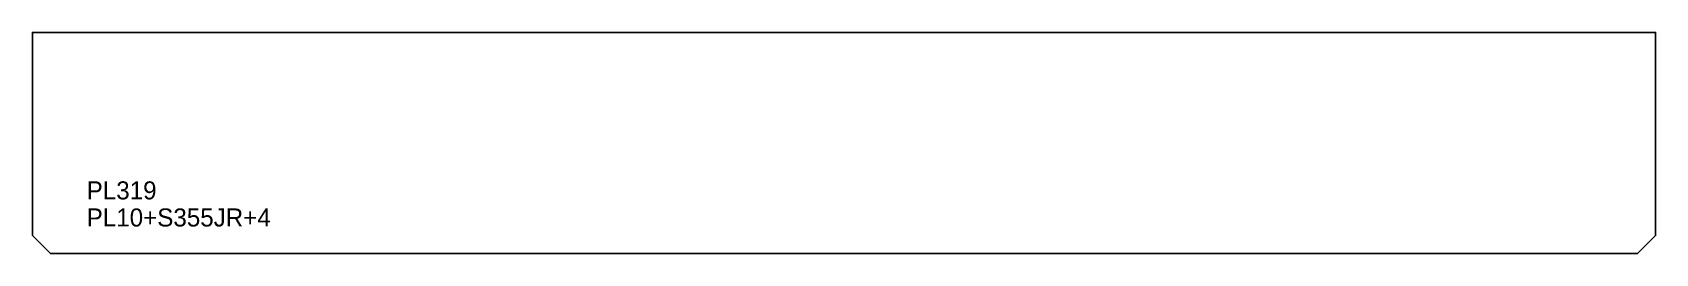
# Model space of a CAD drawing. Extents: x 0 to 898, y 0 to 122.
import ezdxf

# ---------------------------------------------------------------- set-up
doc = ezdxf.new("R2010")
doc.units = 0
for name, color, linetype in [('CUT', 7, 'CONTINUOUS'), ('SCRIBE', 3, 'CONTINUOUS'), ('TEXT', 7, 'CONTINUOUS')]:
    doc.layers.add(name, color=color, linetype=linetype)

msp = doc.modelspace()

# ---------------------------------------------------------------- linework, layer by layer
at = {"layer": 'CUT', "color": 7, "linetype": 'CONTINUOUS'}
msp.add_lwpolyline([(0, 10), (0, 122.5), (898, 122.5), (898, 10), (888, 0), (10, 0)], close=True, dxfattribs=at)

# ---------------------------------------------------------------- texts
at = {"layer": 'SCRIBE', "color": 3}
msp.add_text('PL319', height=10, dxfattribs=at).set_placement((30, 30))
at = {"layer": 'TEXT', "color": 7}
msp.add_text('PL10+S355JR+4', height=10, dxfattribs=at).set_placement((30, 15))

doc.saveas('drawing.dxf')
